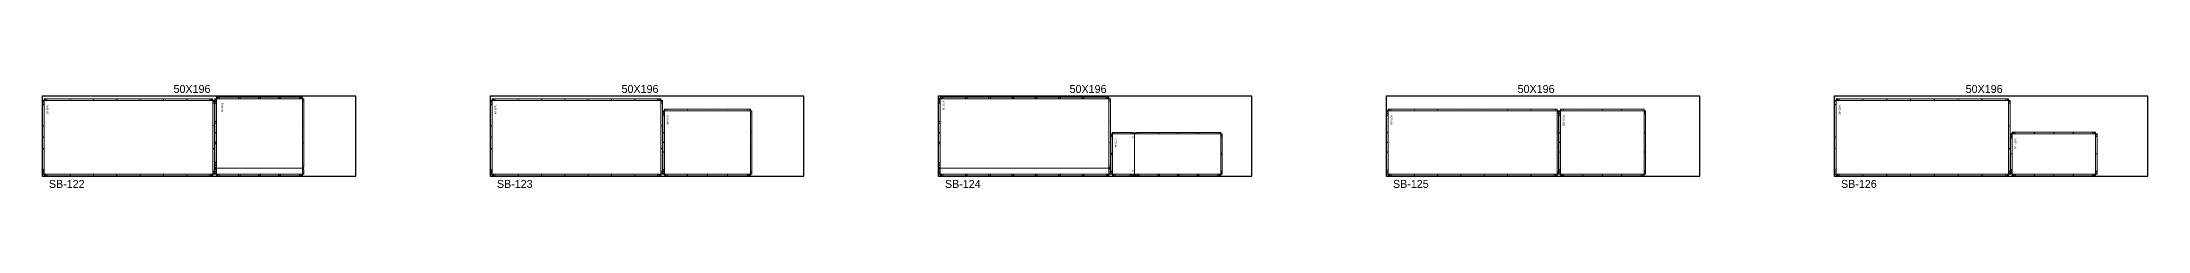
# Model space of a CAD drawing. Header units: inches. Extents: x 332 to 13969, y 521 to 599.
# Drawn here: x 1452 to 2768, y 521 to 586 of the extents above; entities that cross this region are included whole.
import ezdxf

# ---------------------------------------------------------------- set-up
doc = ezdxf.new("R2010")
doc.units = ezdxf.units.IN
doc.header["$MEASUREMENT"] = 0
for name, color, linetype, lineweight in [('ACM_Layer 1_Router Offset_Panel Cut', 1, 'Continuous', 9), ('ACM_Layer 3_Open Offset Countour_Route Lines', 4, 'Continuous', 9), ('ACM_Layer 4_Drill Centers_Rivet Holes', 3, 'Continuous', 9), ('ACM_Layer 5_Drill Centers_Weep Holes', 6, 'Continuous', 9)]:
    doc.layers.add(name, color=color, linetype=linetype, lineweight=lineweight)
doc.layers.add('ACM_Reference_Text', color=7, linetype='Continuous')
doc.styles.add('ER_Basic_SS', font='', dxfattribs={"height": 1.25})
doc.styles.get('ER_Basic_SS').set_extended_font_data('ER_Basic_SS')

# ---------------------------------------------------------------- blocks, each defined once
blk = doc.blocks.new('*U147')
for p, q in [((-97.8, -34.2), (-98, -34.2)), ((-97.8, -34.5), (-97.8, -34.2))]:
    blk.add_line(p, q)
blk.add_lwpolyline([(-98, -34.5), (98, -34.5), (98, 15.5), (-98, 15.5)], close=True)
at = {"insert": (-15.9, 22.6), "char_height": 5, "attachment_point": 1}
blk.add_mtext_dynamic_manual_height_columns('50X196', width=43.964, gutter_width=1, heights=[0], dxfattribs=at)
blk = doc.blocks.new('*U148')
at = {"color": 0, "linetype": 'ByBlock', "lineweight": -2, "transparency": 16777216}
for p in [(1120, 0), (1400, 0), (1680, 0), (1960, 0), (2240, 0)]:
    blk.add_blockref('*U147', p, dxfattribs=at)

msp = doc.modelspace()

# ---------------------------------------------------------------- linework, layer by layer
at = {"layer": 'ACM_Layer 1_Router Offset_Panel Cut'}
for points in [[(1559, 577.4), (1453.5, 577.4), (1453.5, 576.4), (1452.5, 576.4), (1452.5, 530.2), (1453.5, 530.2), (1453.5, 529.2), (1559, 529.2), (1559, 530.2), (1560, 530.2), (1560, 576.4), (1559, 576.4)], [(1560.2, 530.2), (1560.2, 533), (1561.2, 534), (1560.2, 534.9), (1560.2, 577.5), (1561.2, 577.5), (1561.2, 578.4), (1614.9, 578.4), (1614.9, 577.5), (1615.9, 577.5), (1615.9, 534.9), (1614.9, 534), (1615.9, 533), (1615.9, 530.2), (1614.9, 530.2), (1614.9, 529.2), (1561.2, 529.2), (1561.2, 530.2)], [(1839, 577.4), (1733.5, 577.4), (1733.5, 576.4), (1732.5, 576.4), (1732.5, 530.2), (1733.5, 530.2), (1733.5, 529.2), (1839, 529.2), (1839, 530.2), (1840, 530.2), (1840, 576.4), (1839, 576.4)], [(1894.9, 571), (1841.2, 571), (1841.2, 570), (1840.2, 570), (1840.2, 530.2), (1841.2, 530.2), (1841.2, 529.2), (1894.9, 529.2), (1894.9, 530.2), (1895.9, 530.2), (1895.9, 570), (1894.9, 570)], [(2012.5, 530.2), (2012.5, 533), (2013.5, 534), (2012.5, 534.9), (2012.5, 577.5), (2013.5, 577.5), (2013.5, 578.4), (2119, 578.4), (2119, 577.5), (2120, 577.5), (2120, 534.9), (2119, 534), (2120, 533), (2120, 530.2), (2119, 530.2), (2119, 529.2), (2013.5, 529.2), (2013.5, 530.2)], [(2399, 571), (2293.5, 571), (2293.5, 570), (2292.5, 570), (2292.5, 530.2), (2293.5, 530.2), (2293.5, 529.2), (2399, 529.2), (2399, 530.2), (2400, 530.2), (2400, 570), (2399, 570)], [(2453.4, 571), (2401.2, 571), (2401.2, 570), (2400.2, 570), (2400.2, 530.2), (2401.2, 530.2), (2401.2, 529.2), (2453.4, 529.2), (2453.4, 530.2), (2454.3, 530.2), (2454.3, 570), (2453.4, 570)], [(2681.2, 577.4), (2573.5, 577.4), (2573.5, 576.4), (2572.5, 576.4), (2572.5, 530.2), (2573.5, 530.2), (2573.5, 529.2), (2681.2, 529.2), (2681.2, 530.2), (2682.2, 530.2), (2682.2, 576.4), (2681.2, 576.4)], [(2120.2, 555.4), (2120.2, 530.2), (2121.2, 530.2), (2121.2, 529.2), (2134, 529.2), (2135, 530.2), (2136, 529.2), (2188.8, 529.2), (2188.8, 530.2), (2189.7, 530.2), (2189.7, 555.4), (2188.8, 555.4), (2188.8, 556.4), (2136, 556.4), (2135, 555.4), (2134, 556.4), (2121.2, 556.4), (2121.2, 555.4)], [(2735.6, 556.5), (2683.4, 556.5), (2683.4, 555.5), (2682.4, 555.5), (2682.4, 530.2), (2683.4, 530.2), (2683.4, 529.2), (2735.6, 529.2), (2735.6, 530.2), (2736.6, 530.2), (2736.6, 555.5), (2735.6, 555.5)]]:
    msp.add_lwpolyline(points, close=True, dxfattribs=at)
at = {"layer": 'ACM_Layer 3_Open Offset Countour_Route Lines'}
for p, q in [((1560, 576.4), (1452.5, 576.4)), ((1453.5, 577.4), (1453.5, 529.2)), ((1559, 577.4), (1559, 529.2)), ((1560.2, 577.5), (1615.9, 577.5)), ((1561.2, 529.2), (1561.2, 578.4)), ((1614.9, 529.2), (1614.9, 578.4)), ((1840, 576.4), (1732.5, 576.4)), ((1733.5, 577.4), (1733.5, 529.2)), ((1839, 577.4), (1839, 529.2)), ((1895.9, 570), (1840.2, 570)), ((1841.2, 571), (1841.2, 529.2)), ((1894.9, 571), (1894.9, 529.2)), ((2012.5, 577.5), (2120, 577.5)), ((2013.5, 529.2), (2013.5, 578.4)), ((2119, 529.2), (2119, 578.4)), ((2400, 570), (2292.5, 570)), ((2293.5, 571), (2293.5, 529.2)), ((2399, 571), (2399, 529.2)), ((2454.3, 570), (2400.2, 570)), ((2401.2, 571), (2401.2, 529.2)), ((2453.4, 571), (2453.4, 529.2)), ((2682.2, 576.4), (2572.5, 576.4)), ((2573.5, 577.4), (2573.5, 529.2)), ((2681.2, 577.4), (2681.2, 529.2)), ((2120.2, 555.4), (2189.7, 555.4)), ((2121.2, 556.4), (2121.2, 529.2)), ((2135, 556.4), (2135, 529.2)), ((2188.8, 556.4), (2188.8, 529.2)), ((2736.6, 555.5), (2682.4, 555.5)), ((2683.4, 556.5), (2683.4, 529.2)), ((2735.6, 556.5), (2735.6, 529.2)), ((1560, 530.2), (1452.5, 530.2)), ((1560.2, 534), (1615.9, 534)), ((1560.2, 530.2), (1615.9, 530.2)), ((1840, 530.2), (1732.5, 530.2)), ((1895.9, 530.2), (1840.2, 530.2)), ((2012.5, 534), (2120, 534)), ((2012.5, 530.2), (2120, 530.2)), ((2120.2, 530.2), (2189.7, 530.2)), ((2400, 530.2), (2292.5, 530.2)), ((2454.3, 530.2), (2400.2, 530.2)), ((2682.2, 530.2), (2572.5, 530.2)), ((2736.6, 530.2), (2682.4, 530.2))]:
    msp.add_line(p, q, dxfattribs=at)
at = {"layer": 'ACM_Layer 4_Drill Centers_Rivet Holes'}
for centre in [(1453, 575.7), (1453, 574.7), (1454.2, 576.9), (1455.2, 576.9), (1469.8, 576.9), (1484.4, 576.9), (1498.9, 576.9), (1513.5, 576.9), (1528.1, 576.9), (1542.7, 576.9), (1557.2, 576.9), (1558.2, 576.9), (1559.5, 575.7), (1559.5, 574.7), (1560.7, 576.7), (1560.7, 575.7), (1561.9, 578), (1562.9, 578), (1575, 578), (1576, 578), (1587.6, 578), (1588.6, 578), (1600.1, 578), (1601.1, 578), (1613.2, 578), (1614.2, 578), (1615.4, 576.7), (1615.4, 575.7), (1733, 575.7), (1733, 574.7), (1734.2, 576.9), (1735.2, 576.9), (1749.8, 576.9), (1764.4, 576.9), (1778.9, 576.9), (1793.5, 576.9), (1808.1, 576.9), (1822.7, 576.9), (1837.2, 576.9), (1838.2, 576.9), (1839.5, 575.7), (1839.5, 574.7), (1840.7, 569.2), (1840.7, 568.2), (1841.9, 570.5), (1842.9, 570.5), (1855.5, 570.5), (1868.1, 570.5), (1880.6, 570.5), (1893.2, 570.5), (1894.2, 570.5), (1895.4, 569.2), (1895.4, 568.2), (2013, 576.7), (2013, 575.7), (2014.2, 578), (2015.2, 578), (2029.3, 578), (2030.3, 578), (2043.9, 578), (2044.9, 578), (2058.4, 578), (2059.4, 578), (2073, 578), (2074, 578), (2087.6, 578), (2088.6, 578), (2102.2, 578), (2103.2, 578), (2117.2, 578), (2118.2, 578), (2119.5, 576.7), (2119.5, 575.7), (2293, 569.2), (2293, 568.2), (2294.2, 570.5), (2295.2, 570.5), (2309.8, 570.5), (2324.4, 570.5), (2338.9, 570.5), (2353.5, 570.5), (2368.1, 570.5), (2382.7, 570.5), (2397.2, 570.5), (2398.2, 570.5), (2399.5, 569.2), (2399.5, 568.2), (2400.7, 569.2), (2400.7, 568.2), (2401.9, 570.5), (2402.9, 570.5), (2415.1, 570.5), (2427.3, 570.5), (2439.4, 570.5), (2451.6, 570.5), (2452.6, 570.5), (2453.8, 569.2), (2453.8, 568.2), (2573, 575.7), (2573, 574.7), (2574.2, 576.9), (2575.2, 576.9), (2590.1, 576.9), (2605, 576.9), (2619.9, 576.9), (2634.8, 576.9), (2649.7, 576.9), (2664.6, 576.9), (2679.5, 576.9), (2680.5, 576.9), (2681.7, 575.7), (2681.7, 574.7), (1453, 560.5), (1559.5, 560.5), (1560.7, 563.2), (1560.7, 562.2), (1615.4, 563.2), (1615.4, 562.2), (1733, 560.5), (1839.5, 560.5), (1840.7, 556.2), (1895.4, 556.2), (2013, 563.2), (2013, 562.2), (2119.5, 563.2), (2119.5, 562.2), (2120.7, 554.6), (2120.7, 553.6), (2121.9, 555.9), (2122.9, 555.9), (2132.3, 555.9), (2133.3, 555.9), (2136.7, 555.9), (2137.7, 555.9), (2149.5, 555.9), (2150.5, 555.9), (2161.9, 555.9), (2162.9, 555.9), (2174.2, 555.9), (2175.2, 555.9), (2187, 555.9), (2188, 555.9), (2189.2, 554.6), (2189.2, 553.6), (2293, 556.2), (2399.5, 556.2), (2400.7, 556.2), (2453.8, 556.2), (2573, 560.5), (2681.7, 560.5), (2682.9, 554.8), (2682.9, 553.8), (2684.2, 556), (2685.2, 556), (2697.3, 556), (2709.5, 556), (2721.7, 556), (2733.8, 556), (2734.8, 556), (2736.1, 554.8), (2736.1, 553.8), (1453, 546.2), (1559.5, 546.2), (1560.7, 550.2), (1560.7, 549.2), (1615.4, 550.2), (1615.4, 549.2), (1733, 546.2), (1839.5, 546.2), (1840.7, 544.1), (1895.4, 544.1), (2013, 550.2), (2013, 549.2), (2119.5, 550.2), (2119.5, 549.2), (2120.7, 543.3), (2120.7, 542.3), (2189.2, 543.3), (2189.2, 542.3), (2293, 544.1), (2399.5, 544.1), (2400.7, 544.1), (2453.8, 544.1), (2573, 546.2), (2681.7, 546.2), (2682.9, 542.9), (2736.1, 542.9), (1453, 532), (1453, 531), (1454.2, 529.7), (1455.2, 529.7), (1469.8, 529.7), (1484.4, 529.7), (1498.9, 529.7), (1513.5, 529.7), (1528.1, 529.7), (1542.7, 529.7), (1557.2, 529.7), (1558.2, 529.7), (1559.5, 532), (1559.5, 531), (1560.7, 536.7), (1560.7, 535.7), (1560.7, 532), (1560.7, 531), (1561.9, 529.7), (1562.9, 529.7), (1575, 529.7), (1576, 529.7), (1587.6, 529.7), (1588.6, 529.7), (1600.1, 529.7), (1601.1, 529.7), (1613.2, 529.7), (1614.2, 529.7), (1615.4, 536.7), (1615.4, 535.7), (1615.4, 532), (1615.4, 531), (1733, 532), (1733, 531), (1734.2, 529.7), (1735.2, 529.7), (1749.8, 529.7), (1764.4, 529.7), (1778.9, 529.7), (1793.5, 529.7), (1808.1, 529.7), (1822.7, 529.7), (1837.2, 529.7), (1838.2, 529.7), (1839.5, 532), (1839.5, 531), (1840.7, 532), (1840.7, 531), (1841.9, 529.7), (1842.9, 529.7), (1855.5, 529.7), (1868.1, 529.7), (1880.6, 529.7), (1893.2, 529.7), (1894.2, 529.7), (1895.4, 532), (1895.4, 531), (2013, 536.7), (2013, 535.7), (2013, 532), (2013, 531), (2014.2, 529.7), (2015.2, 529.7), (2029.3, 529.7), (2030.3, 529.7), (2043.9, 529.7), (2044.9, 529.7), (2058.4, 529.7), (2059.4, 529.7), (2073, 529.7), (2074, 529.7), (2087.6, 529.7), (2088.6, 529.7), (2102.2, 529.7), (2103.2, 529.7), (2117.2, 529.7), (2118.2, 529.7), (2119.5, 536.7), (2119.5, 535.7), (2119.5, 532), (2119.5, 531), (2120.7, 532), (2120.7, 531), (2121.9, 529.7), (2122.9, 529.7), (2132.3, 529.7), (2133.3, 529.7), (2136.7, 529.7), (2137.7, 529.7), (2149.5, 529.7), (2150.5, 529.7), (2161.9, 529.7), (2162.9, 529.7), (2174.2, 529.7), (2175.2, 529.7), (2187, 529.7), (2188, 529.7), (2189.2, 532), (2189.2, 531), (2293, 532), (2293, 531), (2294.2, 529.7), (2295.2, 529.7), (2309.8, 529.7), (2324.4, 529.7), (2338.9, 529.7), (2353.5, 529.7), (2368.1, 529.7), (2382.7, 529.7), (2397.2, 529.7), (2398.2, 529.7), (2399.5, 532), (2399.5, 531), (2400.7, 532), (2400.7, 531), (2401.9, 529.7), (2402.9, 529.7), (2415.1, 529.7), (2427.3, 529.7), (2439.4, 529.7), (2451.6, 529.7), (2452.6, 529.7), (2453.8, 532), (2453.8, 531), (2573, 532), (2573, 531), (2574.2, 529.7), (2575.2, 529.7), (2590.1, 529.7), (2605, 529.7), (2619.9, 529.7), (2634.8, 529.7), (2649.7, 529.7), (2664.6, 529.7), (2679.5, 529.7), (2680.5, 529.7), (2681.7, 532), (2681.7, 531), (2682.9, 532), (2682.9, 531), (2684.2, 529.7), (2685.2, 529.7), (2697.3, 529.7), (2709.5, 529.7), (2721.7, 529.7), (2733.8, 529.7), (2734.8, 529.7), (2736.1, 532), (2736.1, 531)]:
    msp.add_circle(centre, 0.0625, dxfattribs=at)
at = {"layer": 'ACM_Layer 5_Drill Centers_Weep Holes'}
for centre in [(1453.1, 573.7), (1560.7, 574.7), (1733.1, 573.7), (1840.7, 567.2), (2013, 574.7), (2293.1, 567.2), (2400.7, 567.2), (2573.1, 573.7), (1453.1, 553.4), (1560.7, 556.2), (1733.1, 553.4), (2013, 556.2), (2133.9, 553.4), (2573.1, 553.4), (2683, 552.8), (1840.7, 550.1), (2293.1, 550.1), (2400.7, 550.1), (1453.1, 533), (1560.7, 537.7), (1733.1, 533), (1840.7, 533), (2013, 537.7), (2133.9, 532.3), (2293.1, 533), (2400.7, 533), (2573.1, 533), (2683, 533)]:
    msp.add_circle(centre, 0.125, dxfattribs=at)

# ---------------------------------------------------------------- block references
msp.add_blockref('*U148', (430.3, 563.5))

# ---------------------------------------------------------------- texts
at = {"char_height": 5, "attachment_point": 1}
for s, heights, insert in [('SB-122', [5], (1456.5, 526.6)), ('SB-123', [0], (1736.5, 526.6)), ('SB-124', [0], (2016.5, 526.6)), ('SB-125', [0], (2296.5, 526.6)), ('SB-126', [0], (2576.5, 526.6))]:
    msp.add_mtext_dynamic_manual_height_columns(s, width=43.964, gutter_width=1, heights=heights, dxfattribs=dict(at, insert=insert))
at = {"layer": 'ACM_Reference_Text', "style": 'ER_Basic_SS'}
for s, p in [('9.05-07', (1454.8, 573.6)), ('9.05-45', (1564.3, 574.9)), ('9.05-08', (1734.8, 573.6)), ('9.05-46', (1842.5, 567.2)), ('9.05-09', (2014.8, 576.2)), ('9.05-10', (2294.8, 567.2)), ('9.05-102', (2402.5, 567.2)), ('9.05-49', (2575, 573.4)), ('9.05-44', (2122.5, 552.6)), ('9.05-100', (2684.7, 552.7))]:
    msp.add_text(s, height=1.25, rotation=270, dxfattribs=at).set_placement(p)

doc.saveas('drawing.dxf')
